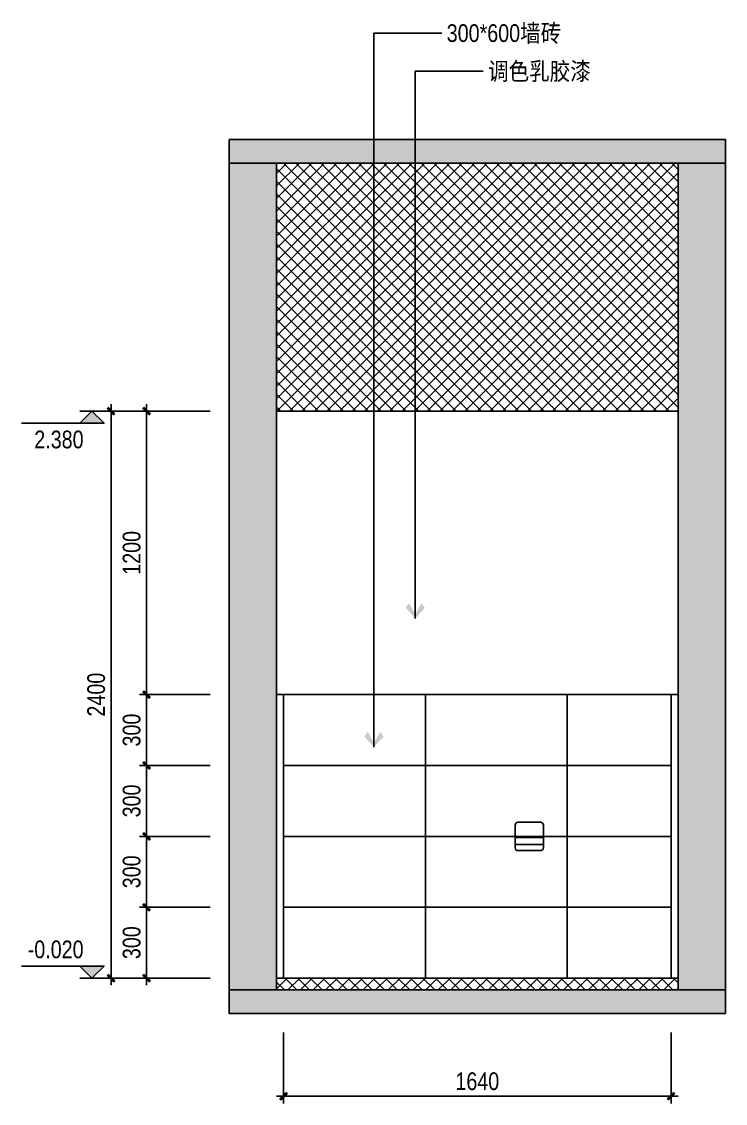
# Model space of a CAD drawing. Extents: x 468514 to 728049, y -74127 to 69080.
# Drawn here: x 619981 to 622959, y 1145 to 5724 of the extents above; entities that cross this region are included whole.
import ezdxf
from ezdxf.enums import TextEntityAlignment as Align

# ---------------------------------------------------------------- set-up
doc = ezdxf.new("R2010")
doc.units = 0
doc.header["$LTSCALE"] = 500
doc.header["$MEASUREMENT"] = 0
doc.layers.get('Defpoints').update_dxf_attribs({"color": 229})
for name, color, linetype in [('E 立面填充', 250, 'Continuous'), ('E 立面墙体', 245, 'Continuous'), ('E 立面家具、洁具', 153, 'Continuous'), ('E 立面标注尺寸', 9, 'Continuous'), ('E 立面装饰完成线', 225, 'Continuous')]:
    doc.layers.add(name, color=color, linetype=linetype)
doc.styles.add('PDC DIM', font='PMingLiU-ExtB.ttf', dxfattribs={"width": 0.85})
doc.styles.add('Xref-标准套房C$0$黑体', font='simhei.ttf')
doc.dimstyles.new('PDC-A2', dxfattribs={"dimscale": 0, "dimtxt": 2.5, "dimasz": 1, "dimexe": 1, "dimexo": 1, "dimgap": 0.7, "dimtad": 1, "dimdec": 0, "dimtxsty": 'PDC DIM', "dimblk": 'ARCHTICK', "dimcen": 1, "dimdle": 1, "dimclrd": 8, "dimclre": 8, "dimclrt": 9, "dimadec": 0, "dimazin": 0, "dimtfac": 1, "dimtdec": 0, "dimtix": 1, "dimtmove": 2, "dimatfit": 3, "dimldrblk": 'PDC A2 T R', "dimfxl": 10, "dimfxlon": 1, "dimarcsym": 0})

# ---------------------------------------------------------------- blocks, each defined once
blk = doc.blocks.new('A$C75677FE9')
for p, q in [((0, 12.5), (0, 107.5)), ((12.5, 120), (107.5, 120)), ((120, 107.5), (120, 12.5)), ((120, 55.6), (0, 55.6)), ((0, 25), (120, 25)), ((107.5, 0), (12.5, 0))]:
    blk.add_line(p, q)
for centre, start, end in [((12.5, 107.5), 90, 180), ((107.5, 107.5), 0, 90), ((12.5, 12.5), 180, 270), ((107.5, 12.5), 270, 0)]:
    blk.add_arc(centre, 12.5, start, end)
blk = doc.blocks.new('A$C37DB5113')
blk.add_hatch(color=256).paths.add_polyline_path([(150, 75), (75, 0), (0, 75)])
for p, q in [((0, 75), (510, 75)), ((0, 75), (75, 0)), ((150, 75), (75, 0)), ((0, 0), (150, 0))]:
    blk.add_line(p, q)
blk.add_lwpolyline([(150, 75), (75, 0), (0, 75), (150, 75)])
at = {"style": 'Xref-标准套房C$0$黑体', "width": 0.8}
blk.add_attdef('%%P0.000', text='', height=105, dxfattribs=at).set_placement((510, 75), align=Align.BOTTOM_RIGHT)
blk = doc.blocks.new('_ArchTick')
at = {"color": 0, "linetype": 'ByBlock', "const_width": 0.4}
blk.add_lwpolyline([(-0.5, -0.5), (0.5, 0.5)], dxfattribs=at)
blk = doc.blocks.new('*D1721')
at = {"layer": 'Defpoints', "color": 0}
for p in [(620509.5, 4075), (620809.5, 4075), (620779.5, 2875)]:
    blk.add_point(p, dxfattribs=at)
at = {"layer": 'E 立面标注尺寸', "color": 8, "lineweight": -2}
for p, q in [((620779.5, 4075), (620479.5, 4075)), ((620509.5, 2845), (620509.5, 4105)), ((620749.5, 2875), (620479.5, 2875))]:
    blk.add_line(p, q, dxfattribs=at)
at = {"layer": 'E 立面标注尺寸', "color": 8, "lineweight": -2, "xscale": 29.99999882274668, "yscale": 29.99999882274668, "zscale": 29.99999882274668}
for p, rotation in [((620509.5, 4075), 90), ((620509.5, 2875), 270)]:
    blk.add_blockref('_ArchTick', p, dxfattribs=dict(at, rotation=rotation))
at = {"layer": 'E 立面标注尺寸', "color": 9, "insert": (620446.7, 3475), "char_height": 75, "attachment_point": 5, "rotation": 90, "style": 'PDC DIM'}
blk.add_mtext('1200', dxfattribs=at)
blk = doc.blocks.new('PDC A2 T R')
at = {"color": 0, "linetype": 'ByBlock'}
blk.add_line((0, 0), (-2, 0), dxfattribs=at)
for points in [[(-2.15, 0.89), (-1.49, 1.35), (-0.6, 0), (0, 0)], [(-2.15, -0.89), (-1.49, -1.35), (-0.6, 0), (0, 0)]]:
    blk.add_solid(points, dxfattribs=at)
blk = doc.blocks.new('*D1722')
at = {"layer": 'Defpoints', "color": 0, "transparency": 16777216}
for p in [(620809.5, 4075), (620359.5, 1675), (620809.5, 1675)]:
    blk.add_point(p, dxfattribs=at)
at = {"layer": 'E 立面标注尺寸', "color": 8, "lineweight": -2, "transparency": 16777216}
for p, q in [((620659.5, 4075), (620329.5, 4075)), ((620359.5, 4105), (620359.5, 1645)), ((620659.5, 1675), (620329.5, 1675))]:
    blk.add_line(p, q, dxfattribs=at)
at = {"layer": 'E 立面标注尺寸', "color": 8, "lineweight": -2, "transparency": 16777216, "xscale": 29.99999882274668, "yscale": 29.99999882274668, "zscale": 29.99999882274668}
for p, rotation in [((620359.5, 4075), 90), ((620359.5, 1675), 270)]:
    blk.add_blockref('_ArchTick', p, dxfattribs=dict(at, rotation=rotation))
at = {"layer": 'E 立面标注尺寸', "color": 9, "transparency": 16777216, "insert": (620296.7, 2875), "char_height": 75, "attachment_point": 5, "rotation": 90, "style": 'PDC DIM'}
blk.add_mtext('2400', dxfattribs=at)
blk = doc.blocks.new('*D1726')
at = {"layer": 'Defpoints', "color": 0, "transparency": 16777216}
for p in [(620509.5, 2875), (620809.5, 2875), (620809.5, 2575)]:
    blk.add_point(p, dxfattribs=at)
at = {"layer": 'E 立面标注尺寸', "color": 8, "lineweight": -2, "transparency": 16777216}
for p, q in [((620509.5, 2545), (620509.5, 2905)), ((620779.5, 2875), (620479.5, 2875)), ((620779.5, 2575), (620479.5, 2575))]:
    blk.add_line(p, q, dxfattribs=at)
at = {"layer": 'E 立面标注尺寸', "color": 8, "lineweight": -2, "transparency": 16777216, "xscale": 29.99999882274668, "yscale": 29.99999882274668, "zscale": 29.99999882274668}
for p, rotation in [((620509.5, 2875), 90), ((620509.5, 2575), 270)]:
    blk.add_blockref('_ArchTick', p, dxfattribs=dict(at, rotation=rotation))
at = {"layer": 'E 立面标注尺寸', "color": 9, "transparency": 16777216, "insert": (620446.7, 2725), "char_height": 75, "attachment_point": 5, "rotation": 90, "style": 'PDC DIM'}
blk.add_mtext('300', dxfattribs=at)
blk = doc.blocks.new('*D1727')
at = {"layer": 'Defpoints', "color": 0, "transparency": 16777216}
for p in [(620509.5, 2575), (620809.5, 2575), (620809.5, 2275)]:
    blk.add_point(p, dxfattribs=at)
at = {"layer": 'E 立面标注尺寸', "color": 8, "lineweight": -2, "transparency": 16777216}
for p, q in [((620779.5, 2575), (620479.5, 2575)), ((620509.5, 2245), (620509.5, 2605)), ((620779.5, 2275), (620479.5, 2275))]:
    blk.add_line(p, q, dxfattribs=at)
at = {"layer": 'E 立面标注尺寸', "color": 8, "lineweight": -2, "transparency": 16777216, "xscale": 29.99999882274668, "yscale": 29.99999882274668, "zscale": 29.99999882274668}
for p, rotation in [((620509.5, 2575), 90), ((620509.5, 2275), 270)]:
    blk.add_blockref('_ArchTick', p, dxfattribs=dict(at, rotation=rotation))
at = {"layer": 'E 立面标注尺寸', "color": 9, "transparency": 16777216, "insert": (620446.7, 2425), "char_height": 75, "attachment_point": 5, "rotation": 90, "style": 'PDC DIM'}
blk.add_mtext('300', dxfattribs=at)
blk = doc.blocks.new('*D1728')
at = {"layer": 'Defpoints', "color": 0, "transparency": 16777216}
for p in [(620509.5, 2275), (620809.5, 2275), (620809.5, 1975)]:
    blk.add_point(p, dxfattribs=at)
at = {"layer": 'E 立面标注尺寸', "color": 8, "lineweight": -2, "transparency": 16777216}
for p, q in [((620509.5, 1945), (620509.5, 2305)), ((620779.5, 2275), (620479.5, 2275)), ((620779.5, 1975), (620479.5, 1975))]:
    blk.add_line(p, q, dxfattribs=at)
at = {"layer": 'E 立面标注尺寸', "color": 8, "lineweight": -2, "transparency": 16777216, "xscale": 29.99999882274668, "yscale": 29.99999882274668, "zscale": 29.99999882274668}
for p, rotation in [((620509.5, 2275), 90), ((620509.5, 1975), 270)]:
    blk.add_blockref('_ArchTick', p, dxfattribs=dict(at, rotation=rotation))
at = {"layer": 'E 立面标注尺寸', "color": 9, "transparency": 16777216, "insert": (620446.7, 2125), "char_height": 75, "attachment_point": 5, "rotation": 90, "style": 'PDC DIM'}
blk.add_mtext('300', dxfattribs=at)
blk = doc.blocks.new('*D1729')
at = {"layer": 'Defpoints', "color": 0, "transparency": 16777216}
for p in [(620509.5, 1975), (620809.5, 1975), (620809.5, 1675)]:
    blk.add_point(p, dxfattribs=at)
at = {"layer": 'E 立面标注尺寸', "color": 8, "lineweight": -2, "transparency": 16777216}
for p, q in [((620779.5, 1975), (620479.5, 1975)), ((620509.5, 1645), (620509.5, 2005)), ((620779.5, 1675), (620479.5, 1675))]:
    blk.add_line(p, q, dxfattribs=at)
at = {"layer": 'E 立面标注尺寸', "color": 8, "lineweight": -2, "transparency": 16777216, "xscale": 29.99999882274668, "yscale": 29.99999882274668, "zscale": 29.99999882274668}
for p, rotation in [((620509.5, 1975), 90), ((620509.5, 1675), 270)]:
    blk.add_blockref('_ArchTick', p, dxfattribs=dict(at, rotation=rotation))
at = {"layer": 'E 立面标注尺寸', "color": 9, "transparency": 16777216, "insert": (620446.7, 1825), "char_height": 75, "attachment_point": 5, "rotation": 90, "style": 'PDC DIM'}
blk.add_mtext('300', dxfattribs=at)
blk = doc.blocks.new('*D1739')
at = {"layer": 'Defpoints', "color": 0, "transparency": 16777216}
for p in [(621089.5, 1475), (622729.5, 1475), (622729.5, 1175)]:
    blk.add_point(p, dxfattribs=at)
at = {"layer": 'E 立面标注尺寸', "color": 8, "lineweight": -2, "transparency": 16777216}
for p, q in [((621089.5, 1445), (621089.5, 1145)), ((622729.5, 1445), (622729.5, 1145)), ((621059.5, 1175), (622759.5, 1175))]:
    blk.add_line(p, q, dxfattribs=at)
at = {"layer": 'E 立面标注尺寸', "color": 8, "lineweight": -2, "transparency": 16777216, "xscale": 29.99999882274668, "yscale": 29.99999882274668, "zscale": 29.99999882274668, "rotation": 180}
blk.add_blockref('_ArchTick', (621089.5, 1175), dxfattribs=at)
at = {"layer": 'E 立面标注尺寸', "color": 8, "lineweight": -2, "transparency": 16777216, "xscale": 29.99999882274668, "yscale": 29.99999882274668, "zscale": 29.99999882274668}
blk.add_blockref('_ArchTick', (622729.5, 1175), dxfattribs=at)
at = {"layer": 'E 立面标注尺寸', "color": 9, "transparency": 16777216, "insert": (621909.5, 1238.2), "char_height": 75, "attachment_point": 5, "style": 'PDC DIM'}
blk.add_mtext('1640', dxfattribs=at)

msp = doc.modelspace()

# ---------------------------------------------------------------- hatches: boundary and pattern name
at = {"layer": 'E 立面填充'}
h = msp.add_hatch(dxfattribs=at)
h.set_pattern_fill('ANSI37', color=256, scale=300)
h.paths.add_polyline_path([(621059.5, 4075), (622759.5, 4075), (622759.5, 5125), (621059.5, 5125)])
h = msp.add_hatch(dxfattribs=at)
h.set_pattern_fill('_USER', color=256, scale=600, angle=90, pattern_type=0)
h.set_pattern_definition([(90, (621089.47, 1675), (-600, 4e-14), [])])
h.paths.add_polyline_path([(622729.5, 2875), (621089.5, 2875), (621089.5, 1675), (622729.5, 1675)])
h = msp.add_hatch(dxfattribs=at)
h.set_pattern_fill('_USER', color=256, scale=300, pattern_type=0)
h.set_pattern_definition([(0, (621089.47, 1675), (0, 300), [])])
h.paths.add_polyline_path([(622729.5, 2875), (621089.5, 2875), (621089.5, 1675), (622729.5, 1675)])
at = {"layer": 'E 立面墙体'}
h = msp.add_hatch(color=250, dxfattribs=at)
h.dxf.hatch_style = 1
h.paths.add_polyline_path([(620859.5, 5225), (622959.5, 5225), (622959.5, 5125), (620859.5, 5125)])
h = msp.add_hatch(dxfattribs=at)
h.set_pattern_fill('钢筋混凝土', color=250, scale=10, pattern_type=2)
h.set_pattern_definition([(45, (126965.5, 0), (-35.355339, 35.355339), []), (50, (126965.5, 0), (71.726018, -6.2752135), [7.5, -82.5]), (355, (126965.5, 0), (-13.875133, 75.219213), [6, -66]), (100.4514, (126971.48, -0.52), (57.850938, 68.943954), [6.374019, -70.114211]), (46.1842, (126965.5, 20), (106.724105, -16.551901), [11.25, -123.75]), (96.6356, (126974.39, 18.62), (93.46627, 97.411787), [9.56103, -105.1713]), (351.1842, (126965.5, 20), (93.466195, 97.41186), [9, -99]), (21, (126975.5, 15), (59.690705, -40.261889), [7.5, -82.5]), (326, (126975.5, 15), (24.331533, 72.515005), [6, -66]), (71.4514, (126980.474, 11.645), (84.022263, 32.25305), [6.374019, -70.114211]), (37.5, (126965.5, 0), (1.2159855, 33.2893854), [0.5, -65.2, 0.5, -67, 0.5, -66.25]), (7.5, (126965.5, 0), (26.3069537, 39.4411712), [0.5, -38.2, 0.5, -63.7, 0.5, -25.25]), (327.5, (126943.2, 0), (53.3822436, -2.2554872), [0.5, -25, 0.5, -78, 0.5, -103.5]), (317.5, (126933.2, 0), (58.318617, 10.0104982), [0.5, -32.5, 0.5, -51.8, 0.5, -73.5])])
h.paths.add_polyline_path([(621059.5, 1625), (620859.5, 1625), (620859.5, 5125), (621059.5, 5125)])
h = msp.add_hatch(dxfattribs=at)
h.set_pattern_fill('钢筋混凝土', color=250, scale=10, pattern_type=2)
h.set_pattern_definition([(45, (121065.5, 0), (-35.355339, 35.355339), []), (50, (121065.5, 0), (71.726018, -6.2752135), [7.5, -82.5]), (355, (121065.5, 0), (-13.875133, 75.219213), [6, -66]), (100.4514, (121071.48, -0.52), (57.850938, 68.943954), [6.374019, -70.114211]), (46.1842, (121065.5, 20), (106.724105, -16.551901), [11.25, -123.75]), (96.6356, (121074.39, 18.62), (93.46627, 97.411787), [9.561029, -105.1713]), (351.1842, (121065.5, 20), (93.466195, 97.41186), [9, -99]), (21, (121075.5, 15), (59.690705, -40.261889), [7.5, -82.5]), (326, (121075.5, 15), (24.331533, 72.515005), [6, -66]), (71.4514, (121080.474, 11.645), (84.022263, 32.25305), [6.374019, -70.114211]), (37.5, (121065.5, 0), (1.2159855, 33.2893854), [0.5, -65.2, 0.5, -67, 0.5, -66.25]), (7.5, (121065.5, 0), (26.3069537, 39.4411712), [0.5, -38.2, 0.5, -63.7, 0.5, -25.25]), (327.5, (121043.2, 0), (53.3822436, -2.2554872), [0.5, -25, 0.5, -78, 0.5, -103.5]), (317.5, (121033.2, 0), (58.318617, 10.0104982), [0.5, -32.5, 0.5, -51.8, 0.5, -73.5])])
h.paths.add_polyline_path([(622759.5, 1625), (622959.5, 1625), (622959.5, 5125), (622759.5, 5125)])
h = msp.add_hatch(dxfattribs=at)
h.set_pattern_fill('ANSI37', color=250, scale=300)
h.set_pattern_definition([(45, (126965.5, 0), (-26.5165043, 26.5165043), []), (135, (126965.5, 0), (-26.5165043, -26.5165043), [])])
h.paths.add_polyline_path([(621059.5, 1675), (622759.5, 1675), (622759.5, 1625), (621059.5, 1625)])
h = msp.add_hatch(color=250, dxfattribs=at)
h.dxf.hatch_style = 1
h.paths.add_polyline_path([(622959.5, 1525), (620859.5, 1525), (620859.5, 1625), (622959.5, 1625)])

# ---------------------------------------------------------------- linework, layer by layer
at = {"layer": 'E 立面填充'}
msp.add_line((622759.5, 2875), (621059.5, 2875), dxfattribs=at)
at = {"layer": 'E 立面墙体'}
for points in [[(620859.5, 5225), (622959.5, 5225), (622959.5, 5125), (620859.5, 5125)], [(621059.5, 1625), (620859.5, 1625), (620859.5, 5125), (621059.5, 5125)], [(622759.5, 1625), (622959.5, 1625), (622959.5, 5125), (622759.5, 5125)], [(622959.5, 1525), (620859.5, 1525), (620859.5, 1625), (622959.5, 1625)]]:
    msp.add_lwpolyline(points, close=True, dxfattribs=at)
at = {"layer": 'E 立面装饰完成线'}
for p, q in [((621089.5, 1675), (621089.5, 2875)), ((622729.5, 1675), (622729.5, 2875))]:
    msp.add_line(p, q, dxfattribs=at)
for points in [[(621059.5, 4075), (622759.5, 4075), (622759.5, 5125), (621059.5, 5125)], [(621059.5, 1675), (622759.5, 1675), (622759.5, 1625), (621059.5, 1625)]]:
    msp.add_lwpolyline(points, close=True, dxfattribs=at)

# ---------------------------------------------------------------- block references
at = {"layer": 'E 立面家具、洁具'}
msp.add_blockref('A$C75677FE9', (622069.5, 2215), dxfattribs=at)
at = {"layer": 'E 立面标注尺寸'}
ref = msp.add_blockref('A$C37DB5113', (620329.5, 4075), dxfattribs=dict(at, xscale=0.6836043956309368, yscale=0.6836043956309368, zscale=0.6836043956309368, rotation=180))
ref.add_attrib('%%P0.000', '2.380', dxfattribs={"layer": '0', "height": 75, "rotation": 0, "style": 'PDC DIM', "width": 0.85}).set_placement((620243, 3895.1), align=Align.BOTTOM_RIGHT)
ref = msp.add_blockref('A$C37DB5113', (620329.5, 1675), dxfattribs=dict(at, xscale=-0.6836043956309368, yscale=0.6836043956354843, zscale=0.6836043956331337))
ref.add_attrib('%%P0.000', '-0.020', dxfattribs={"layer": '0', "height": 75, "rotation": 360, "style": 'PDC DIM', "width": 0.85}).set_placement((620243, 1736.8), align=Align.BOTTOM_RIGHT)

# ---------------------------------------------------------------- texts
at = {"layer": 'E 立面标注尺寸', "color": 9, "char_height": 75, "attachment_point": 1, "style": 'PDC DIM'}
for s, insert in [('{\\fPMingLiU-ExtB|b0|i0|c136|p18;300*600\\fPMingLiU|b0|i0|c136|p18;墙砖}', (621780, 5712.5)), ('{\\fSimSun|b0|i0|c134|p2;调色乳胶漆}', (621955, 5551.1))]:
    msp.add_mtext(s, dxfattribs=dict(at, insert=insert))

# ---------------------------------------------------------------- dimensions: what is measured, and where the dimension line sits
at = {"layer": 'E 立面标注尺寸'}
for base, p1, p2, picture, middle in [((620359.5, 1675), (620809.5, 4075), (620809.5, 1675), '*D1722', (620296.7, 2875)), ((620509.5, 4075), (620779.5, 2875), (620809.5, 4075), '*D1721', (620446.7, 3475)), ((620509.5, 2875), (620809.5, 2575), (620809.5, 2875), '*D1726', (620446.7, 2725)), ((620509.5, 2575), (620809.5, 2275), (620809.5, 2575), '*D1727', (620446.7, 2425)), ((620509.5, 2275), (620809.5, 1975), (620809.5, 2275), '*D1728', (620446.7, 2125)), ((620509.5, 1975), (620809.5, 1675), (620809.5, 1975), '*D1729', (620446.7, 1825))]:
    dim = msp.add_linear_dim(base=base, p1=p1, p2=p2, angle=90, dimstyle='PDC-A2', override={"dimscale": 29.999999}, dxfattribs=at)
    dim.commit()
    dim.dimension.update_dxf_attribs({"geometry": picture, "text_midpoint": middle})
dim = msp.add_linear_dim(base=(622729.5, 1175), p1=(621089.5, 1475), p2=(622729.5, 1475), dimstyle='PDC-A2', override={"dimscale": 29.999999}, dxfattribs=at)
dim.commit()
dim.dimension.update_dxf_attribs({"geometry": '*D1739', "text_midpoint": (621909.5, 1238.2)})

# ---------------------------------------------------------------- leaders
at = {"layer": 'E 立面标注尺寸', "annotation_type": 0, "has_hookline": 1, "hookline_direction": 0}
for points, text_width in [([(621472.1, 2652.7), (621472.1, 5675), (621759, 5675)], 487.1), ([(621647.1, 3197.5), (621647.1, 5513.6), (621934, 5513.6)], 447.7)]:
    msp.add_leader(points, dimstyle='PDC-A2', override={"dimscale": 30.000004, "dimtad": 0}, dxfattribs=dict(at, text_width=text_width))

doc.saveas('drawing.dxf')
